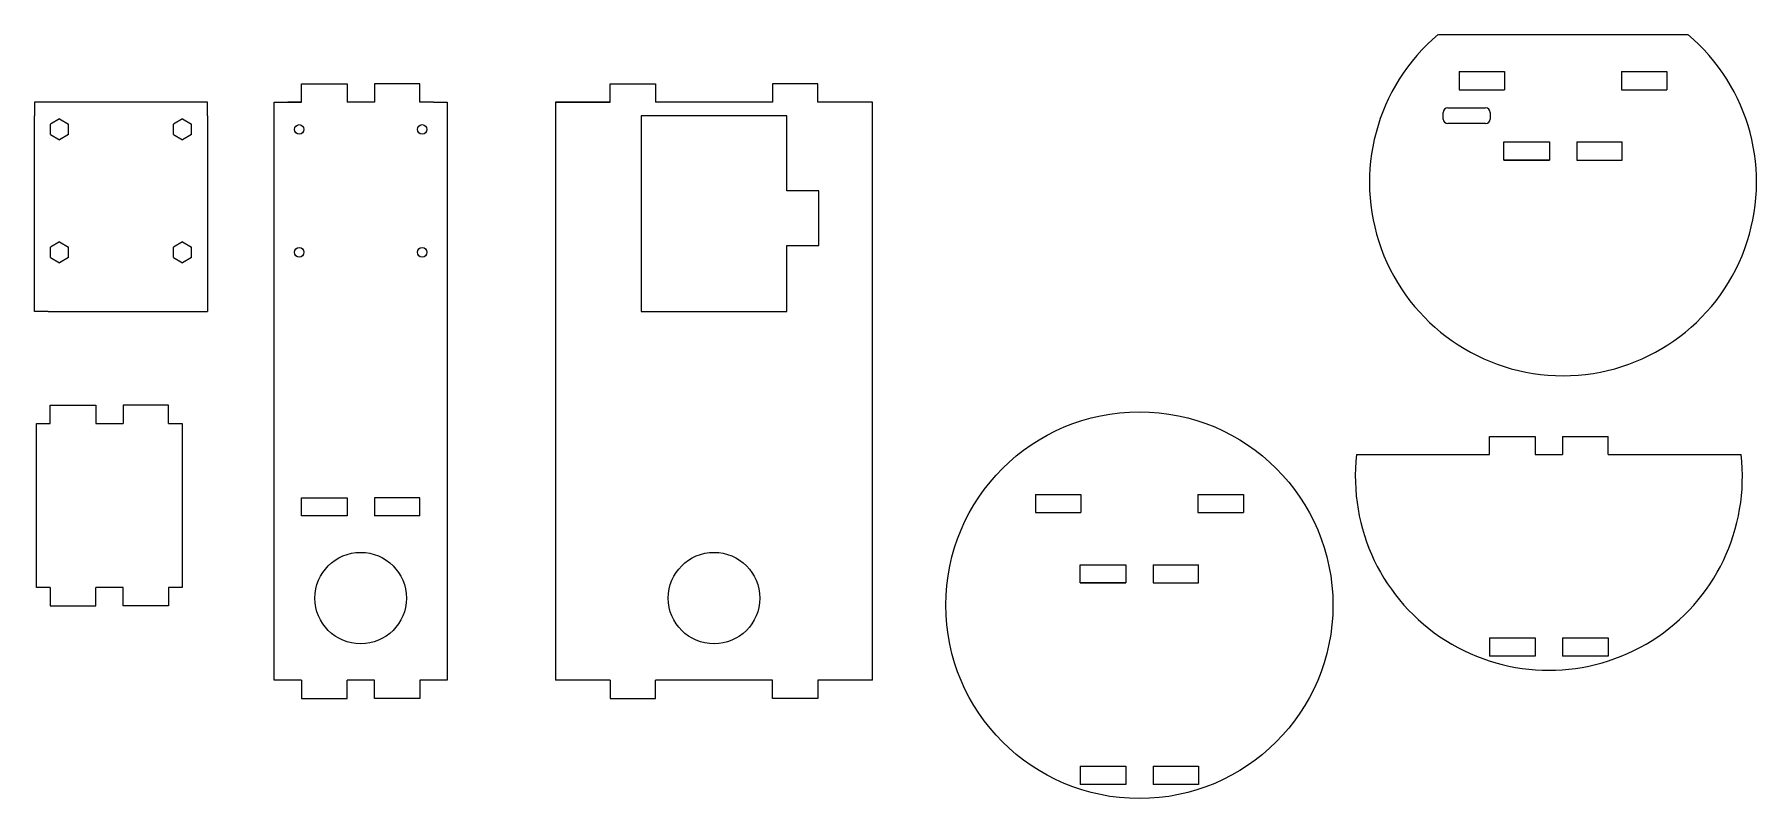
# Model space of a CAD drawing. Header units: millimetres. Extents: x 2368 to 2746, y 1478 to 1646.
import ezdxf

# ---------------------------------------------------------------- set-up
doc = ezdxf.new("R2010")
doc.units = ezdxf.units.MM

msp = doc.modelspace()

# ---------------------------------------------------------------- linework, layer by layer
for p, q in [((2676.34, 1645.74), (2731.11, 1645.74)), ((2680.89, 1637.59), (2690.89, 1637.59)), ((2680.89, 1637.59), (2680.89, 1633.59)), ((2690.89, 1637.59), (2690.89, 1633.59)), ((2716.55, 1637.59), (2726.55, 1637.59)), ((2716.55, 1637.59), (2716.55, 1633.59)), ((2726.55, 1637.59), (2726.55, 1633.59)), ((2426.68, 1630.86), (2426.68, 1634.86)), ((2426.68, 1634.86), (2436.68, 1634.86)), ((2436.68, 1634.86), (2436.68, 1630.86)), ((2452.68, 1634.86), (2442.68, 1634.86)), ((2442.68, 1634.86), (2442.68, 1630.86)), ((2452.68, 1630.86), (2452.68, 1634.86)), ((2494.44, 1630.86), (2494.44, 1634.86)), ((2494.44, 1634.86), (2504.44, 1634.86)), ((2504.44, 1634.86), (2504.44, 1630.86)), ((2540.11, 1634.86), (2530.11, 1634.86)), ((2530.11, 1634.86), (2530.11, 1630.86)), ((2540.11, 1630.86), (2540.11, 1634.86)), ((2406.04, 1630.86), (2368.04, 1630.86)), ((2368.04, 1630.86), (2368.04, 1627.86)), ((2406.04, 1627.86), (2406.04, 1630.86)), ((2420.68, 1503.81), (2420.68, 1630.86)), ((2420.68, 1630.86), (2423.68, 1630.86)), ((2426.68, 1630.86), (2423.68, 1630.86)), ((2423.68, 1630.86), (2426.68, 1630.86)), ((2442.68, 1630.86), (2436.68, 1630.86)), ((2455.68, 1630.86), (2452.68, 1630.86)), ((2455.68, 1630.86), (2452.68, 1630.86)), ((2455.68, 1630.86), (2458.68, 1630.86)), ((2458.68, 1630.86), (2458.68, 1503.81)), ((2494.44, 1630.86), (2482.44, 1630.86)), ((2482.44, 1630.86), (2482.44, 1503.81)), ((2482.44, 1630.86), (2494.44, 1630.86)), ((2530.11, 1630.86), (2504.44, 1630.86)), ((2552.11, 1630.86), (2540.11, 1630.86)), ((2552.11, 1630.86), (2540.11, 1630.86)), ((2552.11, 1503.81), (2552.11, 1630.86)), ((2680.89, 1633.59), (2690.89, 1633.59)), ((2716.55, 1633.59), (2726.55, 1633.59)), ((2368.04, 1584.86), (2368.04, 1627.86)), ((2373.54, 1627.17), (2371.54, 1626.02)), ((2373.54, 1627.17), (2375.54, 1626.02)), ((2400.54, 1627.17), (2398.54, 1626.02)), ((2400.54, 1627.17), (2402.54, 1626.02)), ((2406.04, 1627.86), (2406.04, 1584.86)), ((2517.28, 1627.86), (2501.28, 1627.86)), ((2501.28, 1627.86), (2501.28, 1584.86)), ((2533.28, 1627.86), (2517.28, 1627.86)), ((2533.28, 1611.36), (2533.28, 1627.86)), ((2677.42, 1627.14), (2677.42, 1628.59)), ((2678.42, 1629.59), (2686.72, 1629.59)), ((2687.72, 1628.59), (2687.72, 1627.14)), ((2371.54, 1623.71), (2371.54, 1626.02)), ((2371.54, 1623.71), (2373.54, 1622.55)), ((2375.54, 1623.71), (2373.54, 1622.55)), ((2375.54, 1623.71), (2375.54, 1626.02)), ((2398.54, 1623.71), (2398.54, 1626.02)), ((2398.54, 1623.71), (2400.54, 1622.55)), ((2402.54, 1623.71), (2400.54, 1622.55)), ((2402.54, 1623.71), (2402.54, 1626.02)), ((2686.72, 1626.14), (2678.42, 1626.14)), ((2690.72, 1622.14), (2700.72, 1622.14)), ((2690.72, 1618.14), (2690.72, 1622.14)), ((2700.72, 1622.14), (2700.72, 1618.14)), ((2706.72, 1622.14), (2716.72, 1622.14)), ((2706.72, 1622.14), (2706.72, 1618.14)), ((2716.72, 1618.14), (2716.72, 1622.14)), ((2690.72, 1618.14), (2700.72, 1618.14)), ((2700.72, 1618.14), (2690.72, 1618.14)), ((2706.72, 1618.14), (2716.72, 1618.14)), ((2706.72, 1618.14), (2716.72, 1618.14)), ((2540.28, 1611.36), (2533.28, 1611.36)), ((2540.28, 1599.36), (2540.28, 1611.36)), ((2373.54, 1600.17), (2371.54, 1599.02)), ((2373.54, 1600.17), (2375.54, 1599.02)), ((2400.54, 1600.17), (2398.54, 1599.02)), ((2400.54, 1600.17), (2402.54, 1599.02)), ((2371.54, 1596.71), (2371.54, 1599.02)), ((2371.54, 1596.71), (2373.54, 1595.55)), ((2375.54, 1596.71), (2373.54, 1595.55)), ((2375.54, 1596.71), (2375.54, 1599.02)), ((2398.54, 1596.71), (2398.54, 1599.02)), ((2398.54, 1596.71), (2400.54, 1595.55)), ((2402.54, 1596.71), (2400.54, 1595.55)), ((2402.54, 1596.71), (2402.54, 1599.02)), ((2533.28, 1584.86), (2533.28, 1599.36)), ((2533.28, 1599.36), (2540.28, 1599.36)), ((2371.04, 1584.86), (2368.04, 1584.86)), ((2371.04, 1584.86), (2403.04, 1584.86)), ((2403.04, 1584.86), (2406.04, 1584.86)), ((2501.28, 1584.86), (2533.28, 1584.86)), ((2371.5, 1560.27), (2371.5, 1564.27)), ((2371.5, 1564.27), (2381.5, 1564.27)), ((2381.5, 1564.27), (2381.5, 1560.27)), ((2397.5, 1564.27), (2387.5, 1564.27)), ((2387.5, 1564.27), (2387.5, 1560.27)), ((2397.5, 1560.27), (2397.5, 1564.27)), ((2368.5, 1524.17), (2368.5, 1560.27)), ((2368.5, 1560.27), (2371.5, 1560.27)), ((2381.5, 1560.27), (2387.5, 1560.27)), ((2397.5, 1560.27), (2400.5, 1560.27)), ((2400.5, 1560.27), (2400.5, 1524.17)), ((2687.61, 1557.41), (2697.61, 1557.41)), ((2687.61, 1553.41), (2687.61, 1557.41)), ((2697.61, 1557.41), (2697.61, 1553.41)), ((2703.61, 1557.41), (2713.61, 1557.41)), ((2703.61, 1557.41), (2703.61, 1553.41)), ((2713.61, 1553.41), (2713.61, 1557.41)), ((2658.4, 1553.41), (2687.61, 1553.41)), ((2697.61, 1553.41), (2703.61, 1553.41)), ((2713.61, 1553.41), (2742.83, 1553.41)), ((2426.68, 1539.91), (2426.68, 1543.91)), ((2426.68, 1543.91), (2436.68, 1543.91)), ((2436.68, 1543.91), (2436.68, 1539.91)), ((2452.68, 1543.91), (2442.68, 1543.91)), ((2442.68, 1543.91), (2442.68, 1539.91)), ((2452.68, 1539.91), (2452.68, 1543.91)), ((2587.86, 1544.66), (2597.86, 1544.66)), ((2587.86, 1544.66), (2587.86, 1540.66)), ((2597.86, 1544.66), (2597.86, 1540.66)), ((2623.52, 1544.66), (2633.52, 1544.66)), ((2623.52, 1544.66), (2623.52, 1540.66)), ((2633.52, 1544.66), (2633.52, 1540.66)), ((2436.68, 1539.91), (2426.68, 1539.91)), ((2452.68, 1539.91), (2442.68, 1539.91)), ((2587.86, 1540.66), (2597.86, 1540.66)), ((2623.52, 1540.66), (2633.52, 1540.66)), ((2597.69, 1529.21), (2607.69, 1529.21)), ((2597.69, 1525.21), (2597.69, 1529.21)), ((2607.69, 1529.21), (2607.69, 1525.21)), ((2613.69, 1529.21), (2623.69, 1529.21)), ((2613.69, 1529.21), (2613.69, 1525.21)), ((2623.69, 1525.21), (2623.69, 1529.21)), ((2371.5, 1524.17), (2368.5, 1524.17)), ((2371.5, 1524.17), (2371.5, 1520.17)), ((2387.5, 1524.17), (2381.5, 1524.17)), ((2381.5, 1520.17), (2381.5, 1524.17)), ((2387.5, 1520.17), (2387.5, 1524.17)), ((2400.5, 1524.17), (2397.5, 1524.17)), ((2397.5, 1524.17), (2397.5, 1520.17)), ((2597.69, 1525.21), (2607.69, 1525.21)), ((2607.69, 1525.21), (2597.69, 1525.21)), ((2613.69, 1525.21), (2623.69, 1525.21)), ((2613.69, 1525.21), (2623.69, 1525.21)), ((2371.5, 1520.17), (2381.5, 1520.17)), ((2397.5, 1520.17), (2387.5, 1520.17)), ((2687.61, 1513.13), (2697.61, 1513.13)), ((2687.61, 1513.13), (2687.61, 1509.13)), ((2697.61, 1513.13), (2697.61, 1509.13)), ((2703.61, 1513.13), (2713.61, 1513.13)), ((2703.61, 1513.13), (2703.61, 1509.13)), ((2713.61, 1513.13), (2713.61, 1509.13)), ((2697.61, 1509.13), (2687.61, 1509.13)), ((2713.61, 1509.13), (2703.61, 1509.13)), ((2423.68, 1503.81), (2420.68, 1503.81)), ((2426.68, 1503.81), (2423.68, 1503.81)), ((2426.68, 1503.81), (2426.68, 1499.81)), ((2442.68, 1503.81), (2436.68, 1503.81)), ((2436.68, 1499.81), (2436.68, 1503.81)), ((2442.68, 1499.81), (2442.68, 1503.81)), ((2455.68, 1503.81), (2452.68, 1503.81)), ((2452.68, 1503.81), (2452.68, 1499.81)), ((2458.68, 1503.81), (2455.68, 1503.81)), ((2494.44, 1503.81), (2482.44, 1503.81)), ((2494.44, 1503.81), (2494.44, 1499.81)), ((2530.11, 1503.81), (2504.44, 1503.81)), ((2504.44, 1499.81), (2504.44, 1503.81)), ((2530.11, 1499.81), (2530.11, 1503.81)), ((2552.11, 1503.81), (2540.11, 1503.81)), ((2540.11, 1503.81), (2540.11, 1499.81)), ((2426.68, 1499.81), (2436.68, 1499.81)), ((2452.68, 1499.81), (2442.68, 1499.81)), ((2494.44, 1499.81), (2504.44, 1499.81)), ((2540.11, 1499.81), (2530.11, 1499.81)), ((2597.69, 1484.93), (2607.69, 1484.93)), ((2597.69, 1484.93), (2597.69, 1480.93)), ((2607.69, 1484.93), (2607.69, 1480.93)), ((2613.69, 1484.93), (2623.69, 1484.93)), ((2613.69, 1484.93), (2613.69, 1480.93)), ((2623.69, 1484.93), (2623.69, 1480.93)), ((2607.69, 1480.93), (2597.69, 1480.93)), ((2623.69, 1480.93), (2613.69, 1480.93))]:
    msp.add_line(p, q)
for centre, radius in [((2426.18, 1624.86), 1.05), ((2453.18, 1624.86), 1.05), ((2426.18, 1597.86), 1.05), ((2453.18, 1597.86), 1.05), ((2610.69, 1520.31), 42.5), ((2439.68, 1521.86), 10.05), ((2517.28, 1521.86), 10.05)]:
    msp.add_circle(centre, radius)
for centre, radius, start, end in [((2703.72, 1613.24), 42.5, 130.1192, 49.8808), ((2678.42, 1628.59), 1, 90, 180), ((2678.42, 1627.14), 1, 180, 270), ((2686.72, 1628.59), 1, 0, 90), ((2686.72, 1627.14), 1, 270, 0), ((2700.61, 1548.51), 42.5, 173.3794, 6.6206)]:
    msp.add_arc(centre, radius, start, end)

doc.saveas('drawing.dxf')
